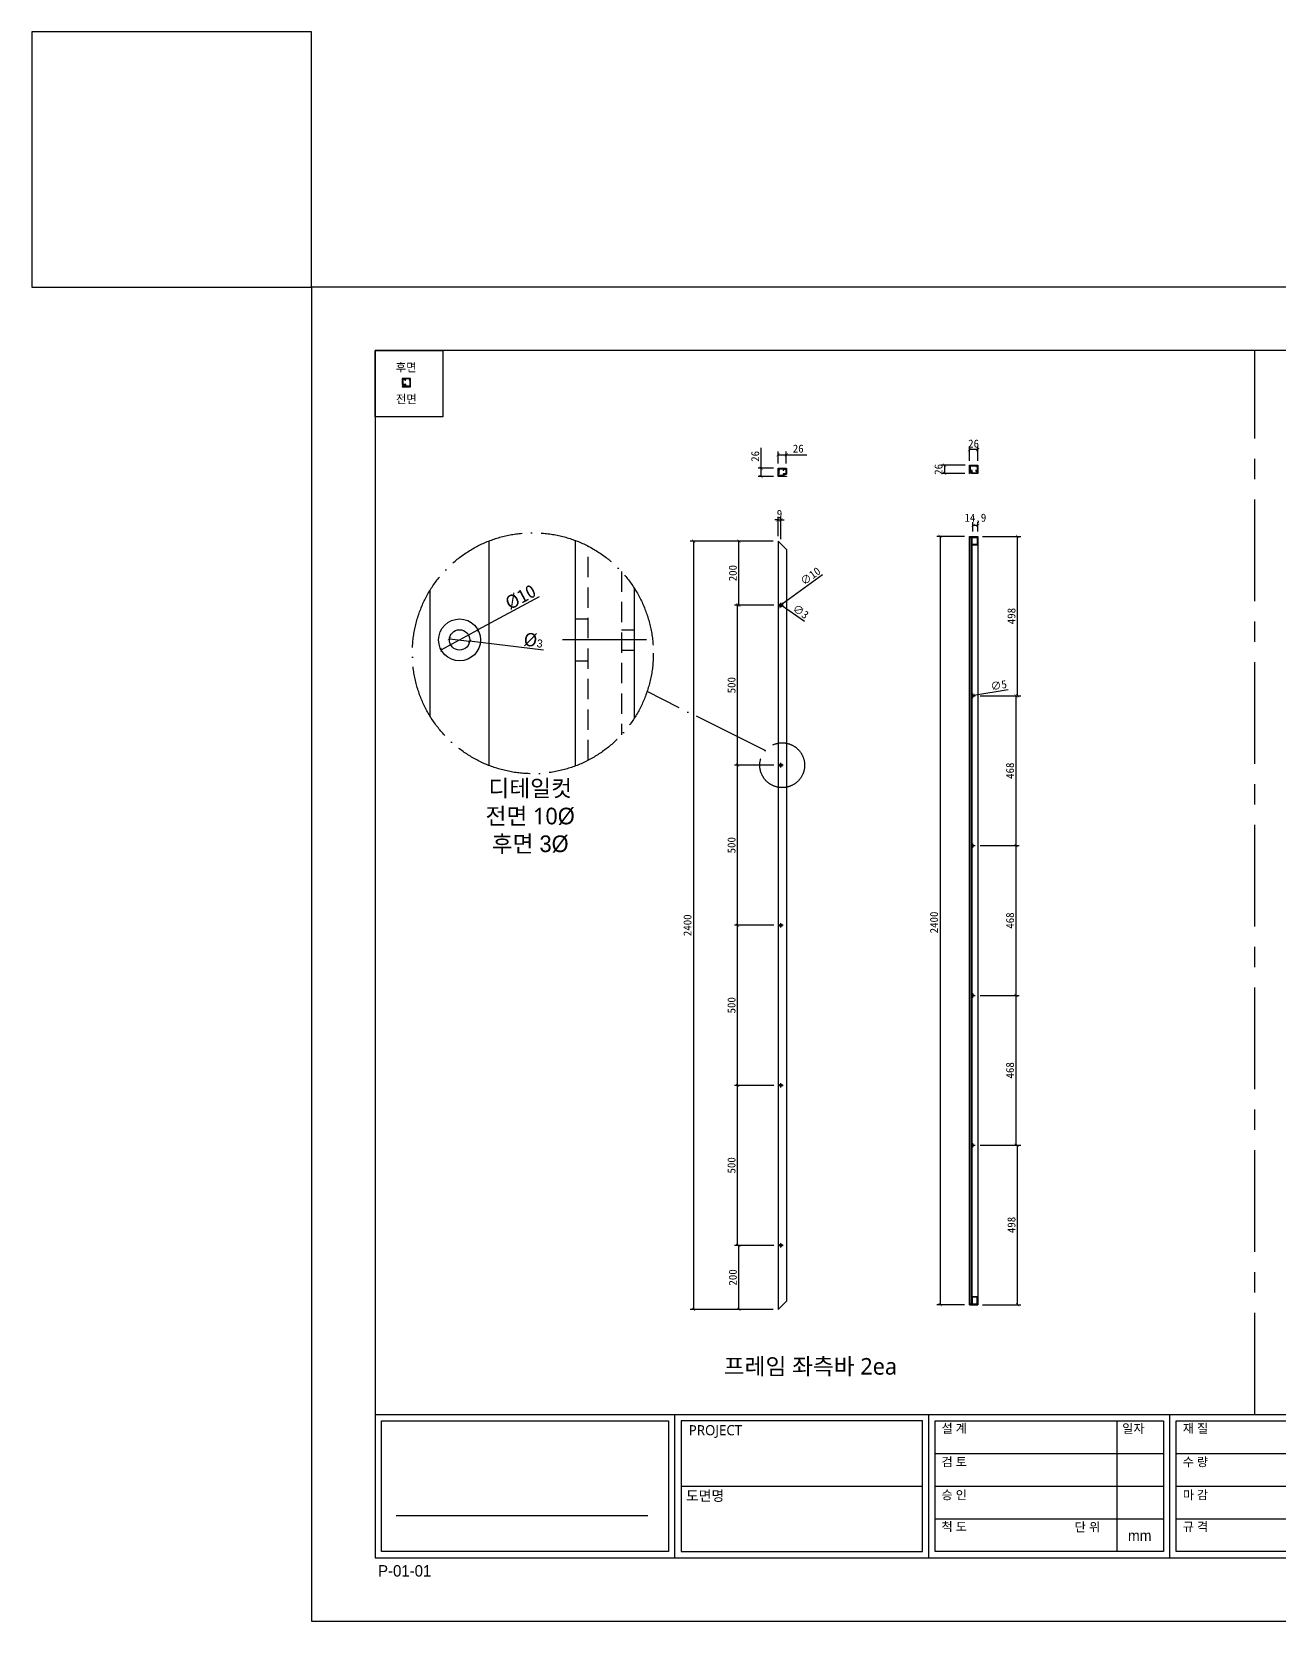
# Model space of a CAD drawing. Header units: millimetres. Extents: x -44117 to 256353, y -2095463 to 65325.
# Drawn here: x -42731 to -38833, y 40970 to 45935 of the extents above; entities that cross this region are included whole.
import ezdxf

# ---------------------------------------------------------------- set-up
doc = ezdxf.new("R2010")
doc.units = ezdxf.units.MM
doc.header["$LTSCALE"] = 10
for name, pattern in [('ACAD_ISO04W100', [30, 24, -3, 0, -3]), ('CENTER', [50.8, 31.75, -6.35, 6.35, -6.35]), ('HIDDEN', [9.525, 6.35, -3.175])]:
    doc.linetypes.add(name, pattern=pattern)
for name, color, linetype in [('cen', 1, 'CENTER'), ('도면층1', 7, 'HIDDEN'), ('도면층2', 3, 'CENTER')]:
    doc.layers.add(name, color=color, linetype=linetype)
doc.styles.add('고딕', font='')
doc.styles.get('고딕').set_extended_font_data('HYgtrE')
doc.dimstyles.new('ISO-25', dxfattribs={"dimtxt": 2.5, "dimasz": 2.5, "dimexe": 1, "dimexo": 1, "dimtad": 1, "dimtxsty": 'Standard', "dimblk": 'ARCHTICK', "dimcen": 2.5, "dimadec": 0, "dimazin": 0, "dimtfac": 1, "dimtmove": 0, "dimatfit": 3, "dimfxl": 0, "dimarcsym": 0})

# ---------------------------------------------------------------- blocks, each defined once
blk = doc.blocks.new('_ArchTick')
at = {"color": 0, "linetype": 'ByBlock', "const_width": 0.15}
blk.add_lwpolyline([(-0.5, -0.5), (0.5, 0.5)], dxfattribs=at)
blk = doc.blocks.new('*D1353')
at = {"color": 0, "lineweight": -2}
for p, q in [((-40414.2, 44344.2), (-40673.4, 44344.2)), ((-40663.4, 44344.2), (-40663.4, 41944.2)), ((-40414.2, 41944.2), (-40673.4, 41944.2))]:
    blk.add_line(p, q, dxfattribs=at)
at = {"layer": 'Defpoints', "color": 0}
for p in [(-40399.2, 44344.2), (-40663.4, 41944.2), (-40399.2, 41944.2)]:
    blk.add_point(p, dxfattribs=at)
at = {"color": 0, "lineweight": -2, "xscale": 10, "yscale": 10, "zscale": 10}
for p, rotation in [((-40663.4, 44344.2), 90), ((-40663.4, 41944.2), 270)]:
    blk.add_blockref('_ArchTick', p, dxfattribs=dict(at, rotation=rotation))
at = {"color": 0, "insert": (-40682.1, 43144.2), "char_height": 25, "attachment_point": 5, "rotation": 90}
blk.add_mtext('2400', dxfattribs=at)
blk = doc.blocks.new('*D1354')
at = {"color": 0, "lineweight": -2}
for p, q in [((-40412.2, 42144.2), (-40531.7, 42144.2)), ((-40521.7, 41944.2), (-40521.7, 42144.2)), ((-40414.2, 41944.2), (-40531.7, 41944.2))]:
    blk.add_line(p, q, dxfattribs=at)
at = {"layer": 'Defpoints', "color": 0}
for p in [(-40521.7, 42144.2), (-40397.2, 42144.2), (-40399.2, 41944.2)]:
    blk.add_point(p, dxfattribs=at)
at = {"color": 0, "lineweight": -2, "xscale": 10, "yscale": 10, "zscale": 10}
for p, rotation in [((-40521.7, 42144.2), 90), ((-40521.7, 41944.2), 270)]:
    blk.add_blockref('_ArchTick', p, dxfattribs=dict(at, rotation=rotation))
at = {"color": 0, "insert": (-40540.5, 42044.2), "char_height": 25, "attachment_point": 5, "rotation": 90}
blk.add_mtext('200', dxfattribs=at)
blk = doc.blocks.new('*D1355')
at = {"color": 0, "lineweight": -2}
for p, q in [((-40412.2, 42644.2), (-40535.7, 42644.2)), ((-40525.7, 42144.2), (-40525.7, 42644.2)), ((-40412.2, 42144.2), (-40535.7, 42144.2))]:
    blk.add_line(p, q, dxfattribs=at)
at = {"layer": 'Defpoints', "color": 0}
for p in [(-40525.7, 42644.2), (-40397.2, 42644.2), (-40397.2, 42144.2)]:
    blk.add_point(p, dxfattribs=at)
at = {"color": 0, "lineweight": -2, "xscale": 10, "yscale": 10, "zscale": 10}
for p, rotation in [((-40525.7, 42644.2), 90), ((-40525.7, 42144.2), 270)]:
    blk.add_blockref('_ArchTick', p, dxfattribs=dict(at, rotation=rotation))
at = {"color": 0, "insert": (-40544.5, 42394.2), "char_height": 25, "attachment_point": 5, "rotation": 90}
blk.add_mtext('500', dxfattribs=at)
blk = doc.blocks.new('*D1356')
at = {"color": 0, "lineweight": -2}
for p, q in [((-40412.2, 43144.2), (-40535.7, 43144.2)), ((-40525.7, 42644.2), (-40525.7, 43144.2)), ((-40412.2, 42644.2), (-40535.7, 42644.2))]:
    blk.add_line(p, q, dxfattribs=at)
at = {"layer": 'Defpoints', "color": 0}
for p in [(-40525.7, 43144.2), (-40397.2, 43144.2), (-40397.2, 42644.2)]:
    blk.add_point(p, dxfattribs=at)
at = {"color": 0, "lineweight": -2, "xscale": 10, "yscale": 10, "zscale": 10}
for p, rotation in [((-40525.7, 43144.2), 90), ((-40525.7, 42644.2), 270)]:
    blk.add_blockref('_ArchTick', p, dxfattribs=dict(at, rotation=rotation))
at = {"color": 0, "insert": (-40544.5, 42894.2), "char_height": 25, "attachment_point": 5, "rotation": 90}
blk.add_mtext('500', dxfattribs=at)
blk = doc.blocks.new('*D1357')
at = {"color": 0, "lineweight": -2}
for p, q in [((-40412.2, 43644.2), (-40535.7, 43644.2)), ((-40525.7, 43144.2), (-40525.7, 43644.2)), ((-40412.2, 43144.2), (-40535.7, 43144.2))]:
    blk.add_line(p, q, dxfattribs=at)
at = {"layer": 'Defpoints', "color": 0}
for p in [(-40525.7, 43644.2), (-40397.2, 43644.2), (-40397.2, 43144.2)]:
    blk.add_point(p, dxfattribs=at)
at = {"color": 0, "lineweight": -2, "xscale": 10, "yscale": 10, "zscale": 10}
for p, rotation in [((-40525.7, 43644.2), 90), ((-40525.7, 43144.2), 270)]:
    blk.add_blockref('_ArchTick', p, dxfattribs=dict(at, rotation=rotation))
at = {"color": 0, "insert": (-40544.5, 43394.2), "char_height": 25, "attachment_point": 5, "rotation": 90}
blk.add_mtext('500', dxfattribs=at)
blk = doc.blocks.new('*D1358')
at = {"color": 0, "lineweight": -2}
for p, q in [((-40412.2, 44144.2), (-40535.7, 44144.2)), ((-40525.7, 43644.2), (-40525.7, 44144.2)), ((-40412.2, 43644.2), (-40535.7, 43644.2))]:
    blk.add_line(p, q, dxfattribs=at)
at = {"layer": 'Defpoints', "color": 0}
for p in [(-40525.7, 44144.2), (-40397.2, 44144.2), (-40397.2, 43644.2)]:
    blk.add_point(p, dxfattribs=at)
at = {"color": 0, "lineweight": -2, "xscale": 10, "yscale": 10, "zscale": 10}
for p, rotation in [((-40525.7, 44144.2), 90), ((-40525.7, 43644.2), 270)]:
    blk.add_blockref('_ArchTick', p, dxfattribs=dict(at, rotation=rotation))
at = {"color": 0, "insert": (-40544.5, 43894.2), "char_height": 25, "attachment_point": 5, "rotation": 90}
blk.add_mtext('500', dxfattribs=at)
blk = doc.blocks.new('*D1359')
at = {"color": 0, "lineweight": -2}
for p, q in [((-40414.2, 44344.2), (-40531.7, 44344.2)), ((-40521.7, 44144.2), (-40521.7, 44344.2)), ((-40412.2, 44144.2), (-40531.7, 44144.2))]:
    blk.add_line(p, q, dxfattribs=at)
at = {"layer": 'Defpoints', "color": 0}
for p in [(-40521.7, 44344.2), (-40399.2, 44344.2), (-40397.2, 44144.2)]:
    blk.add_point(p, dxfattribs=at)
at = {"color": 0, "lineweight": -2, "xscale": 10, "yscale": 10, "zscale": 10}
for p, rotation in [((-40521.7, 44344.2), 90), ((-40521.7, 44144.2), 270)]:
    blk.add_blockref('_ArchTick', p, dxfattribs=dict(at, rotation=rotation))
at = {"color": 0, "insert": (-40540.5, 44244.2), "char_height": 25, "attachment_point": 5, "rotation": 90}
blk.add_mtext('200', dxfattribs=at)
blk = doc.blocks.new('A$C2EC13F1B')
at = {"color": 7}
for p, q in [((-3.67, -0.83), (-1.17, 4.17)), ((-1.17, 4.17), (1.33, -0.83))]:
    blk.add_line(p, q, dxfattribs=at)
blk.add_lwpolyline([(-3.67, -0.83), (1.33, -0.83)], dxfattribs=at)
blk = doc.blocks.new('a4 1scale')
at = {"color": 8}
for p, q in [((-15144.83, -4477.05), (-14867.83, -4477.05)), ((-15097.66, -4499.61), (-15097.66, -4477.05)), ((-15057.67, -4499.62), (-15057.67, -4477.06)), ((-15028.06, -4478.06), (-15028.06, -4498.62)), ((-15019.68, -4499.62), (-15019.68, -4477.06)), ((-14981.69, -4499.62), (-14981.69, -4477.06)), ((-14943.7, -4499.62), (-14943.7, -4477.06)), ((-14905.71, -4499.62), (-14905.71, -4477.06)), ((-14980.9, -4480.63), (-14944.7, -4480.63)), ((-14975.07, -4480.63), (-14975.07, -4498.62)), ((-14952.08, -4480.63), (-14952.08, -4498.62)), ((-14942.91, -4480.63), (-14906.71, -4480.63)), ((-15056.67, -4483.2), (-15020.68, -4483.2)), ((-15018.68, -4483.2), (-14982.69, -4483.2)), ((-15096.66, -4488.33), (-15058.67, -4488.34)), ((-15056.67, -4488.34), (-15020.68, -4488.34)), ((-15018.68, -4488.34), (-14982.69, -4488.34)), ((-14980.9, -4486.63), (-14944.7, -4486.63)), ((-14942.91, -4486.63), (-14906.71, -4486.63)), ((-15141.53, -4492.95), (-15101.88, -4492.95)), ((-14980.9, -4492.63), (-14944.7, -4492.63)), ((-14942.91, -4492.63), (-14906.71, -4492.63)), ((-15056.67, -4493.48), (-15020.68, -4493.48)), ((-15018.68, -4493.48), (-14982.69, -4493.48))]:
    blk.add_line(p, q, dxfattribs=at)
for points in [[(-15154.83, -4509.61), (-14857.83, -4509.61), (-14857.83, -4299.61), (-15154.83, -4299.61)], [(-15144.83, -4499.61), (-14867.83, -4499.61), (-14867.83, -4309.61), (-15144.83, -4309.61)]]:
    blk.add_lwpolyline(points, close=True)
for points in [[(-15143.82, -4478.05), (-15098.66, -4478.05), (-15098.66, -4498.61), (-15143.83, -4498.61)], [(-15058.67, -4478.06), (-15096.66, -4478.05), (-15096.66, -4498.61), (-15058.66, -4498.62)], [(-15056.67, -4478.06), (-15020.68, -4478.06), (-15020.68, -4498.62), (-15056.67, -4498.62)], [(-15018.68, -4478.06), (-14982.69, -4478.06), (-14982.69, -4498.62), (-15018.68, -4498.62)]]:
    blk.add_lwpolyline(points, close=True, dxfattribs=at)
for points in [[(-14944.7, -4480.63), (-14944.7, -4498.62), (-14980.9, -4498.62), (-14980.9, -4480.63)], [(-14906.71, -4480.63), (-14906.71, -4498.62), (-14942.91, -4498.62), (-14942.91, -4480.63)]]:
    blk.add_lwpolyline(points, dxfattribs=at)
at = {"color": 8, "xscale": 0.7469071166727064, "yscale": 0.7469071166727064, "zscale": 0.7469071166727064}
for p in [(-14977.06, -4485.3), (-14977.06, -4491.3), (-14977.06, -4497.29)]:
    blk.add_blockref('A$C2EC13F1B', p, dxfattribs=at)
at = {"color": 8, "style": '고딕'}
for s, insert, char_height, width, attachment_point in [('{\\fMalgun Gothic|b0|i0|c129|p50;설 계}', (-15055.65, -4478.55), 1.4003, 21.6513, 1), ('{\\fMalgun Gothic|b0|i0|c129|p50;재 질}', (-15017.66, -4478.55), 1.4003, 21.6513, 1), ('{\\fMalgun Gothic|b0|i0|c129|p50;수정사항}', (-14980.67, -4478.55), 1.4003, 21.6513, 1), ('{\\fMalgun Gothic|b0|i0|c129|p50;도면 no.}', (-14941.63, -4478.55), 1.4003, 21.6513, 1), ('{\\fMalgun Gothic|b0|i0|c129|p50;PROJECT}', (-15095.45, -4478.74), 1.6004, 37.4801, 1), ('{\\fGulim|b0|i0|c129|p50;일자}', (-15027.2, -4478.57), 1.4, 24.7824, 1), ('{\\fMalgun Gothic|b0|i0|c129|p50;Note.}', (-14903.64, -4478.55), 1.4003, 21.6513, 1), ('{\\fMalgun Gothic|b0|i0|c129|p50;no.}', (-14980.32, -4481.07), 0.96, 25.9815, 1), ('{\\fMalgun Gothic|b0|i0|c129|p50;내용}', (-14974.49, -4481.07), 0.96, 25.9815, 1), ('{\\fMalgun Gothic|b0|i0|c129|p50;일자}', (-14951.5, -4481.07), 0.96, 25.9815, 1), ('{\\fGulim|b0|i0|c129|p50;완\\fMalgun Gothic|b0|i0|c129|p50;제품}', (-14941.66, -4481.32), 1.4003, 21.6513, 1), ('{\\fMalgun Gothic|b0|i0|c129|p50;검 토}', (-15055.65, -4483.82), 1.4003, 21.6513, 1), ('{\\fMalgun Gothic|b0|i0|c129|p50;수 량}', (-15017.66, -4483.82), 1.4003, 21.6513, 1), ('{\\fMalgun Gothic|b0|i0|c129|p50;반제품}', (-14941.66, -4487.32), 1.4003, 21.6513, 1), ('{\\fMalgun Gothic|b0|i0|c129|p50;도면명}', (-15095.89, -4489.07), 1.6004, 37.4801, 1), ('{\\fMalgun Gothic|b0|i0|c129|p50;승 인}', (-15055.65, -4489.02), 1.4003, 21.6513, 1), ('{\\fMalgun Gothic|b0|i0|c129|p50;마 감}', (-15017.66, -4489.02), 1.4003, 21.6513, 1), ('{\\fMalgun Gothic|b0|i0|c129|p50;Page}', (-14941.66, -4493.32), 1.4003, 21.6513, 1), ('{\\fMalgun Gothic|b0|i0|c129|p50;척 도 }', (-15055.65, -4494.02), 1.4003, 21.6513, 1), ('{\\fGulim|b0|i0|c129|p50;단 위}', (-15034.68, -4494.09), 1.4003, 21.6513, 1), ('mm', (-15024.45, -4496.13), 1.7, 15.2516, 5), ('{\\fMalgun Gothic|b0|i0|c129|p50;규 격 }', (-15017.66, -4494.02), 1.4003, 21.6513, 1), ('{\\C8;P-01-01}', (-15144.37, -4500.78), 1.8004, 27.0059, 1), ('{\\C8;A4 ( 297 X 210 )}', (-14868.4, -4500.78), 1.8004, 27.0059, 3)]:
    blk.add_mtext(s, dxfattribs=dict(at, insert=insert, char_height=char_height, width=width, attachment_point=attachment_point))
blk = doc.blocks.new('*D1257')
at = {"color": 0, "lineweight": -2}
for p, q in [((-40259.8, 44239.4), (-40386.1, 44147.1)), ((-40394.2, 44141.2), (-40386.1, 44147.1)), ((-40394.2, 44141.2), (-40394.2, 44141.2))]:
    blk.add_line(p, q, dxfattribs=at)
at = {"layer": 'Defpoints', "color": 0}
for p in [(-40394.2, 44141.2), (-40386.1, 44147.1)]:
    blk.add_point(p, dxfattribs=at)
at = {"color": 0, "lineweight": -2, "xscale": 10, "yscale": 10, "zscale": 10}
for p, rotation in [((-40394.2, 44141.2), 36.13556978236402), ((-40386.1, 44147.1), 216.135569782364)]:
    blk.add_blockref('_ArchTick', p, dxfattribs=dict(at, rotation=rotation))
at = {"color": 0, "insert": (-40297.8, 44234.9), "char_height": 25, "attachment_point": 5, "rotation": 36.1356}
blk.add_mtext('∅10', dxfattribs=at)
blk = doc.blocks.new('*D1360')
at = {"color": 0, "lineweight": -2}
for p, q in [((-40391.4, 44145), (-40391.4, 44145)), ((-40391.4, 44145), (-40388.9, 44143.3)), ((-40316.7, 44093.2), (-40388.9, 44143.3))]:
    blk.add_line(p, q, dxfattribs=at)
at = {"layer": 'Defpoints', "color": 0}
for p in [(-40391.4, 44145), (-40388.9, 44143.3)]:
    blk.add_point(p, dxfattribs=at)
at = {"color": 0, "lineweight": -2, "xscale": 10, "yscale": 10, "zscale": 10}
for p, rotation in [((-40391.4, 44145), 325.2612745736137), ((-40388.9, 44143.3), 145.2612745736137)]:
    blk.add_blockref('_ArchTick', p, dxfattribs=dict(at, rotation=rotation))
at = {"color": 0, "insert": (-40328.3, 44124.1), "char_height": 25, "attachment_point": 5, "rotation": 325.2613}
blk.add_mtext('∅3', dxfattribs=at)
blk = doc.blocks.new('*D1362')
at = {"color": 0, "lineweight": -2}
for p, q in [((-41145.5, 44169.9), (-41336.8, 44066.6)), ((-41451.9, 44004.5), (-41336.8, 44066.6)), ((-41451.9, 44004.5), (-41451.9, 44004.5))]:
    blk.add_line(p, q, dxfattribs=at)
at = {"layer": 'Defpoints', "color": 0}
for p in [(-41336.8, 44066.6), (-41451.9, 44004.5)]:
    blk.add_point(p, dxfattribs=at)
at = {"color": 0, "lineweight": -2, "xscale": 10, "yscale": 10, "zscale": 10}
for p, rotation in [((-41336.8, 44066.6), 208.3664107921268), ((-41451.9, 44004.5), 28.36641079212682)]:
    blk.add_blockref('_ArchTick', p, dxfattribs=dict(at, rotation=rotation))
at = {"color": 0, "insert": (-41203.6, 44169.3), "char_height": 25, "attachment_point": 5, "rotation": 28.3664}
blk.add_mtext('{\\H1.6667x;Ø10}', dxfattribs=at)
blk = doc.blocks.new('*D1363')
at = {"color": 0, "lineweight": -2}
for p, q in [((-41425.9, 44039.5), (-41425.9, 44039.5)), ((-41425.9, 44039.5), (-41362.8, 44031.7)), ((-41131.9, 44003.1), (-41362.8, 44031.7))]:
    blk.add_line(p, q, dxfattribs=at)
at = {"layer": 'Defpoints', "color": 0}
for p in [(-41425.9, 44039.5), (-41362.8, 44031.7)]:
    blk.add_point(p, dxfattribs=at)
at = {"color": 0, "lineweight": -2, "xscale": 10, "yscale": 10, "zscale": 10}
for p, rotation in [((-41425.9, 44039.5), 352.9456362608743), ((-41362.8, 44031.7), 172.9456362608743)]:
    blk.add_blockref('_ArchTick', p, dxfattribs=dict(at, rotation=rotation))
at = {"color": 0, "insert": (-41163.8, 44034.3), "char_height": 25, "attachment_point": 5, "rotation": 352.9456}
blk.add_mtext('{\\H1.6667x;Ø\\fPMingLiU|b0|i0|c129|p0;\\H0.59999x;3}', dxfattribs=at)
blk = doc.blocks.new('*D1259')
at = {"color": 0, "lineweight": -2}
for p, q in [((-40399.2, 44410.5), (-40409.2, 44410.5)), ((-40399.2, 44359.2), (-40399.2, 44420.5)), ((-40399.2, 44410.5), (-40390.2, 44410.5)), ((-40390.2, 44350.2), (-40390.2, 44420.5)), ((-40390.2, 44410.5), (-40380.2, 44410.5))]:
    blk.add_line(p, q, dxfattribs=at)
at = {"layer": 'Defpoints', "color": 0}
for p in [(-40390.2, 44410.5), (-40399.2, 44344.2), (-40390.2, 44335.2)]:
    blk.add_point(p, dxfattribs=at)
at = {"color": 0, "lineweight": -2, "xscale": 10, "yscale": 10, "zscale": 10}
blk.add_blockref('_ArchTick', (-40399.2, 44410.5), dxfattribs=at)
at = {"color": 0, "lineweight": -2, "xscale": 10, "yscale": 10, "zscale": 10, "rotation": 180}
blk.add_blockref('_ArchTick', (-40390.2, 44410.5), dxfattribs=at)
at = {"color": 0, "insert": (-40394.7, 44429.2), "char_height": 25, "attachment_point": 5}
blk.add_mtext('9', dxfattribs=at)
blk = doc.blocks.new('*D1364')
at = {"color": 0, "lineweight": -2}
for p, q in [((-39792.6, 43860.6), (-39787.6, 43861.5)), ((-39792.6, 43860.6), (-39792.6, 43860.6)), ((-39679.8, 43880), (-39787.6, 43861.5))]:
    blk.add_line(p, q, dxfattribs=at)
at = {"layer": 'Defpoints', "color": 0}
for p in [(-39792.6, 43860.6), (-39787.6, 43861.5)]:
    blk.add_point(p, dxfattribs=at)
at = {"color": 0, "lineweight": -2, "xscale": 10, "yscale": 10, "zscale": 10}
for p, rotation in [((-39792.6, 43860.6), 9.769614519330336), ((-39787.6, 43861.5), 189.7696145193303)]:
    blk.add_blockref('_ArchTick', p, dxfattribs=dict(at, rotation=rotation))
at = {"color": 0, "insert": (-39709.6, 43893.9), "char_height": 25, "attachment_point": 5, "rotation": 9.7696}
blk.add_mtext('∅5', dxfattribs=at)
blk = doc.blocks.new('*D1365')
at = {"color": 0, "lineweight": -2}
for p, q in [((-39816.2, 44359), (-39902.9, 44359)), ((-39892.9, 44359), (-39892.9, 41959)), ((-39816.2, 41959), (-39902.9, 41959))]:
    blk.add_line(p, q, dxfattribs=at)
at = {"layer": 'Defpoints', "color": 0}
for p in [(-39801.2, 44359), (-39892.9, 41959), (-39801.2, 41959)]:
    blk.add_point(p, dxfattribs=at)
at = {"color": 0, "lineweight": -2, "xscale": 10, "yscale": 10, "zscale": 10}
for p, rotation in [((-39892.9, 44359), 90), ((-39892.9, 41959), 270)]:
    blk.add_blockref('_ArchTick', p, dxfattribs=dict(at, rotation=rotation))
at = {"color": 0, "insert": (-39911.7, 43153), "char_height": 25, "attachment_point": 5, "rotation": 90}
blk.add_mtext('2400', dxfattribs=at)
blk = doc.blocks.new('*D1260')
at = {"color": 0, "lineweight": -2}
for p, q in [((-39790.1, 44374), (-39790.1, 44403.4)), ((-39775.2, 44393.4), (-39790.1, 44393.4)), ((-39775.2, 44374), (-39775.2, 44403.4))]:
    blk.add_line(p, q, dxfattribs=at)
at = {"layer": 'Defpoints', "color": 0}
for p in [(-39790.1, 44393.4), (-39790.1, 44359), (-39775.2, 44359)]:
    blk.add_point(p, dxfattribs=at)
at = {"color": 0, "lineweight": -2, "xscale": 10, "yscale": 10, "zscale": 10, "rotation": 180}
blk.add_blockref('_ArchTick', (-39790.1, 44393.4), dxfattribs=at)
at = {"color": 0, "lineweight": -2, "xscale": 10, "yscale": 10, "zscale": 10}
blk.add_blockref('_ArchTick', (-39775.2, 44393.4), dxfattribs=at)
at = {"color": 0, "insert": (-39782.6, 44414.2), "char_height": 25, "attachment_point": 5}
blk.add_mtext('14,9', dxfattribs=at)
blk = doc.blocks.new('*D1366')
at = {"color": 0, "lineweight": -2}
for p, q in [((-39768.1, 42457), (-39640.9, 42457)), ((-39650.9, 41959), (-39650.9, 42457)), ((-39760.2, 41959), (-39640.9, 41959))]:
    blk.add_line(p, q, dxfattribs=at)
at = {"layer": 'Defpoints', "color": 0}
for p in [(-39783.1, 42457), (-39650.9, 42457), (-39775.2, 41959)]:
    blk.add_point(p, dxfattribs=at)
at = {"color": 0, "lineweight": -2, "xscale": 10, "yscale": 10, "zscale": 10}
for p, rotation in [((-39650.9, 42457), 90), ((-39650.9, 41959), 270)]:
    blk.add_blockref('_ArchTick', p, dxfattribs=dict(at, rotation=rotation))
at = {"color": 0, "insert": (-39669.7, 42208), "char_height": 25, "attachment_point": 5, "rotation": 90}
blk.add_mtext('498', dxfattribs=at)
blk = doc.blocks.new('*D1367')
at = {"color": 0, "lineweight": -2}
for p, q in [((-39768.1, 42925), (-39645.4, 42925)), ((-39655.4, 42457), (-39655.4, 42925)), ((-39768.1, 42457), (-39645.4, 42457))]:
    blk.add_line(p, q, dxfattribs=at)
at = {"layer": 'Defpoints', "color": 0}
for p in [(-39783.1, 42925), (-39655.4, 42925), (-39783.1, 42457)]:
    blk.add_point(p, dxfattribs=at)
at = {"color": 0, "lineweight": -2, "xscale": 10, "yscale": 10, "zscale": 10}
for p, rotation in [((-39655.4, 42925), 90), ((-39655.4, 42457), 270)]:
    blk.add_blockref('_ArchTick', p, dxfattribs=dict(at, rotation=rotation))
at = {"color": 0, "insert": (-39674.2, 42691), "char_height": 25, "attachment_point": 5, "rotation": 90}
blk.add_mtext('468', dxfattribs=at)
blk = doc.blocks.new('*D1368')
at = {"color": 0, "lineweight": -2}
for p, q in [((-39768.1, 43393), (-39645.4, 43393)), ((-39655.4, 42925), (-39655.4, 43393)), ((-39768.1, 42925), (-39645.4, 42925))]:
    blk.add_line(p, q, dxfattribs=at)
at = {"layer": 'Defpoints', "color": 0}
for p in [(-39783.1, 43393), (-39655.4, 43393), (-39783.1, 42925)]:
    blk.add_point(p, dxfattribs=at)
at = {"color": 0, "lineweight": -2, "xscale": 10, "yscale": 10, "zscale": 10}
for p, rotation in [((-39655.4, 43393), 90), ((-39655.4, 42925), 270)]:
    blk.add_blockref('_ArchTick', p, dxfattribs=dict(at, rotation=rotation))
at = {"color": 0, "insert": (-39674.2, 43159), "char_height": 25, "attachment_point": 5, "rotation": 90}
blk.add_mtext('468', dxfattribs=at)
blk = doc.blocks.new('*D1369')
at = {"color": 0, "lineweight": -2}
for p, q in [((-39768.1, 43861), (-39645.4, 43861)), ((-39655.4, 43393), (-39655.4, 43861)), ((-39768.1, 43393), (-39645.4, 43393))]:
    blk.add_line(p, q, dxfattribs=at)
at = {"layer": 'Defpoints', "color": 0}
for p in [(-39783.1, 43861), (-39655.4, 43861), (-39783.1, 43393)]:
    blk.add_point(p, dxfattribs=at)
at = {"color": 0, "lineweight": -2, "xscale": 10, "yscale": 10, "zscale": 10}
for p, rotation in [((-39655.4, 43861), 90), ((-39655.4, 43393), 270)]:
    blk.add_blockref('_ArchTick', p, dxfattribs=dict(at, rotation=rotation))
at = {"color": 0, "insert": (-39674.2, 43627), "char_height": 25, "attachment_point": 5, "rotation": 90}
blk.add_mtext('468', dxfattribs=at)
blk = doc.blocks.new('*D1370')
at = {"color": 0, "lineweight": -2}
for p, q in [((-39760.2, 44359), (-39640.9, 44359)), ((-39650.9, 43861), (-39650.9, 44359)), ((-39768.1, 43861), (-39640.9, 43861))]:
    blk.add_line(p, q, dxfattribs=at)
at = {"layer": 'Defpoints', "color": 0}
for p in [(-39775.2, 44359), (-39650.9, 44359), (-39783.1, 43861)]:
    blk.add_point(p, dxfattribs=at)
at = {"color": 0, "lineweight": -2, "xscale": 10, "yscale": 10, "zscale": 10}
for p, rotation in [((-39650.9, 44359), 90), ((-39650.9, 43861), 270)]:
    blk.add_blockref('_ArchTick', p, dxfattribs=dict(at, rotation=rotation))
at = {"color": 0, "insert": (-39669.7, 44110), "char_height": 25, "attachment_point": 5, "rotation": 90}
blk.add_mtext('498', dxfattribs=at)
blk = doc.blocks.new('*D1244')
at = {"color": 0, "lineweight": -2}
for p, q in [((-39801.2, 44594.9), (-39801.2, 44640.1)), ((-39775.2, 44594.6), (-39775.2, 44640.1)), ((-39775.2, 44630.1), (-39801.2, 44630.1))]:
    blk.add_line(p, q, dxfattribs=at)
at = {"layer": 'Defpoints', "color": 0}
for p in [(-39801.2, 44630.1), (-39801.2, 44579.9), (-39775.2, 44579.6)]:
    blk.add_point(p, dxfattribs=at)
at = {"color": 0, "lineweight": -2, "xscale": 10, "yscale": 10, "zscale": 10, "rotation": 180}
blk.add_blockref('_ArchTick', (-39801.2, 44630.1), dxfattribs=at)
at = {"color": 0, "lineweight": -2, "xscale": 10, "yscale": 10, "zscale": 10}
blk.add_blockref('_ArchTick', (-39775.2, 44630.1), dxfattribs=at)
at = {"color": 0, "insert": (-39788.2, 44648.8), "char_height": 25, "attachment_point": 5}
blk.add_mtext('26', dxfattribs=at)
blk = doc.blocks.new('*D1245')
at = {"color": 0, "lineweight": -2}
for p, q in [((-39814.6, 44581.4), (-39888.9, 44581.4)), ((-39815.4, 44555.4), (-39888.9, 44555.4)), ((-39878.9, 44581.4), (-39878.9, 44555.4))]:
    blk.add_line(p, q, dxfattribs=at)
at = {"layer": 'Defpoints', "color": 0}
for p in [(-39878.9, 44555.4), (-39800.4, 44555.4), (-39799.6, 44581.4)]:
    blk.add_point(p, dxfattribs=at)
at = {"color": 0, "lineweight": -2, "xscale": 10, "yscale": 10, "zscale": 10}
for p, rotation in [((-39878.9, 44581.4), 90), ((-39878.9, 44555.4), 270)]:
    blk.add_blockref('_ArchTick', p, dxfattribs=dict(at, rotation=rotation))
at = {"color": 0, "insert": (-39897.7, 44568.4), "char_height": 25, "attachment_point": 5, "rotation": 90}
blk.add_mtext('26', dxfattribs=at)
blk = doc.blocks.new('*D1288')
at = {"color": 0, "lineweight": -2}
for p, q in [((-40399.3, 44586.4), (-40399.3, 44624.2)), ((-40399.3, 44614.2), (-40373.3, 44614.2)), ((-40373.3, 44586.4), (-40373.3, 44624.2)), ((-40373.3, 44614.2), (-40309.1, 44614.2))]:
    blk.add_line(p, q, dxfattribs=at)
at = {"layer": 'Defpoints', "color": 0}
for p in [(-40373.3, 44614.2), (-40399.3, 44571.4), (-40373.3, 44571.4)]:
    blk.add_point(p, dxfattribs=at)
at = {"color": 0, "lineweight": -2, "xscale": 10, "yscale": 10, "zscale": 10, "rotation": 180}
blk.add_blockref('_ArchTick', (-40399.3, 44614.2), dxfattribs=at)
at = {"color": 0, "lineweight": -2, "xscale": 10, "yscale": 10, "zscale": 10}
blk.add_blockref('_ArchTick', (-40373.3, 44614.2), dxfattribs=at)
at = {"color": 0, "insert": (-40336.2, 44633), "char_height": 25, "attachment_point": 5}
blk.add_mtext('26', dxfattribs=at)
blk = doc.blocks.new('*D1289')
at = {"color": 0, "lineweight": -2}
for p, q in [((-40451.8, 44571.9), (-40451.8, 44636)), ((-40413.8, 44571.9), (-40461.8, 44571.9)), ((-40413.8, 44545.9), (-40461.8, 44545.9)), ((-40451.8, 44545.9), (-40451.8, 44571.9))]:
    blk.add_line(p, q, dxfattribs=at)
at = {"layer": 'Defpoints', "color": 0}
for p in [(-40451.8, 44571.9), (-40398.8, 44571.9), (-40398.8, 44545.9)]:
    blk.add_point(p, dxfattribs=at)
at = {"color": 0, "lineweight": -2, "xscale": 10, "yscale": 10, "zscale": 10}
for p, rotation in [((-40451.8, 44571.9), 90), ((-40451.8, 44545.9), 270)]:
    blk.add_blockref('_ArchTick', p, dxfattribs=dict(at, rotation=rotation))
at = {"color": 0, "insert": (-40470.5, 44609), "char_height": 25, "attachment_point": 5, "rotation": 90}
blk.add_mtext('26', dxfattribs=at)

msp = doc.modelspace()

# ---------------------------------------------------------------- linework, layer by layer
for p, q in [((-41565.73285, 44849.14961), (-41571.73285, 44849.14961)), ((-41571.73285, 44849.14961), (-41571.73285, 44834.34961)), ((-41571.73285, 44834.34961), (-41565.23285, 44834.34961)), ((-41565.73285, 44846.94961), (-41565.73285, 44849.14961)), ((-41563.03285, 44846.64961), (-41565.43285, 44846.64961)), ((-41565.23285, 44834.34961), (-41564.03285, 44834.34961)), ((-41548.73285, 44850.64961), (-41564.73285, 44850.64961)), ((-41564.73285, 44850.64961), (-41564.73285, 44847.64961)), ((-41564.73285, 44847.64961), (-41563.03285, 44847.64961)), ((-41563.73285, 44834.04961), (-41563.73285, 44832.84961)), ((-41562.73285, 44847.34961), (-41562.73285, 44846.94961)), ((-41551.73285, 44846.94961), (-41551.73285, 44847.34961)), ((-41551.43285, 44847.64961), (-41548.73285, 44847.64961)), ((-41550.23285, 44846.64961), (-41551.43285, 44846.64961)), ((-41550.23285, 44846.64961), (-41550.23285, 44833.14961)), ((-41548.73285, 44847.64961), (-41548.73285, 44850.64961)), ((-41563.73285, 44832.84961), (-41563.73285, 44829.14961)), ((-41563.73285, 44832.84961), (-41563.73285, 44832.84961)), ((-41563.73285, 44829.14961), (-41548.73285, 44829.14961)), ((-41548.73285, 44833.14961), (-41550.23285, 44833.14961)), ((-41548.73285, 44829.14961), (-41548.73285, 44833.14961)), ((-40397.77053, 44567.37142), (-40397.77053, 44570.37142)), ((-40397.77053, 44570.37142), (-40381.77053, 44570.37142)), ((-40395.07053, 44567.37142), (-40397.77053, 44567.37142)), ((-40397.77053, 44548.87142), (-40397.77053, 44552.87142)), ((-40397.77053, 44552.87142), (-40396.27053, 44552.87142)), ((-40382.77053, 44548.87142), (-40397.77053, 44548.87142)), ((-40396.27053, 44566.37142), (-40395.07053, 44566.37142)), ((-40396.27053, 44566.37142), (-40396.27053, 44552.87142)), ((-40394.77053, 44566.67142), (-40394.77053, 44567.07142)), ((-40383.77053, 44567.07142), (-40383.77053, 44566.67142)), ((-40381.77053, 44567.37142), (-40383.47053, 44567.37142)), ((-40383.47053, 44566.37142), (-40381.07053, 44566.37142)), ((-40382.77053, 44553.77142), (-40382.77053, 44552.57142)), ((-40382.77053, 44552.57142), (-40382.77053, 44548.87142)), ((-40382.77053, 44552.57142), (-40382.77053, 44552.57142)), ((-40381.27053, 44554.07142), (-40382.47053, 44554.07142)), ((-40381.77053, 44570.37142), (-40381.77053, 44567.37142)), ((-40374.77053, 44554.07142), (-40381.27053, 44554.07142)), ((-40380.77053, 44566.67142), (-40380.77053, 44568.87142)), ((-40380.77053, 44568.87142), (-40374.77053, 44568.87142)), ((-40374.77053, 44568.87142), (-40374.77053, 44554.07142)), ((-39798.19023, 44564.88611), (-39798.19023, 44579.88611)), ((-39798.19023, 44579.88611), (-39794.19023, 44579.88611)), ((-39794.49023, 44564.88611), (-39798.19023, 44564.88611)), ((-39793.29023, 44564.88611), (-39794.49023, 44564.88611)), ((-39794.49023, 44564.88611), (-39794.49023, 44564.88611)), ((-39794.19023, 44579.88611), (-39794.19023, 44578.38611)), ((-39780.69023, 44578.38611), (-39794.19023, 44578.38611)), ((-39792.99023, 44563.38611), (-39792.99023, 44564.58611)), ((-39792.99023, 44556.88611), (-39792.99023, 44563.38611)), ((-39778.19023, 44556.88611), (-39792.99023, 44556.88611)), ((-39780.69023, 44578.38611), (-39780.69023, 44577.18611)), ((-39780.69023, 44565.58611), (-39780.69023, 44563.18611)), ((-39780.39023, 44576.88611), (-39779.99023, 44576.88611)), ((-39779.99023, 44565.88611), (-39780.39023, 44565.88611)), ((-39780.39023, 44562.88611), (-39778.19023, 44562.88611)), ((-39779.69023, 44577.18611), (-39779.69023, 44579.88611)), ((-39779.69023, 44579.88611), (-39776.69023, 44579.88611)), ((-39779.69023, 44563.88611), (-39779.69023, 44565.58611)), ((-39776.69023, 44563.88611), (-39779.69023, 44563.88611)), ((-39778.19023, 44562.88611), (-39778.19023, 44556.88611)), ((-39776.69023, 44579.88611), (-39776.69023, 44563.88611)), ((-41302.54935, 44344.62634), (-41302.54935, 43643.39898)), ((-41032.39784, 43641.83408), (-41032.39784, 44346.19123)), ((-40399.17053, 44344.19052), (-40399.17053, 41944.19052)), ((-40373.17053, 44318.19052), (-40399.17053, 44344.19052)), ((-39801.19023, 41959.02843), (-39801.19023, 44359.02843)), ((-39801.19023, 44359.02843), (-39775.19023, 44359.02843)), ((-39799.69023, 41962.02843), (-39799.69023, 44356.02843)), ((-39799.69023, 44334.52843), (-39799.69023, 44356.02843)), ((-39799.69023, 44356.02843), (-39794.49023, 44356.02843)), ((-39794.49023, 41962.02843), (-39794.49023, 44356.02843)), ((-39792.99023, 44334.52843), (-39792.99023, 44356.02843)), ((-39792.99023, 44356.02843), (-39776.69023, 44356.02843)), ((-39776.69023, 44356.02843), (-39776.69023, 44334.52843)), ((-39775.19023, 44359.02843), (-39775.19023, 41959.02843)), ((-40373.17053, 44318.19052), (-40373.17053, 41970.19052)), ((-39801.19023, 44333.02843), (-39799.69023, 44333.02843)), ((-39794.49023, 44333.02843), (-39775.19023, 44333.02843)), ((-39792.99023, 44334.52843), (-39776.69023, 44334.52843)), ((-39792.99023, 41985.02843), (-39792.99023, 44333.02843)), ((-41486.1171, 43796.79598), (-41486.1171, 44191.22933)), ((-40848.83009, 44197.70074), (-40848.83009, 43790.32457)), ((-40373.17053, 41970.19052), (-40399.17053, 41944.19052)), ((-39801.19023, 41985.02843), (-39799.69023, 41985.02843)), ((-39775.19023, 41959.02843), (-39801.19023, 41959.02843)), ((-39801.19023, 41959.02843), (-39775.19023, 41959.02843)), ((-39799.69023, 41962.02843), (-39794.49023, 41962.02843)), ((-39794.49023, 41985.02843), (-39775.19023, 41985.02843)), ((-39792.99023, 41983.52843), (-39792.99023, 41962.02843)), ((-39792.99023, 41983.52843), (-39776.69023, 41983.52843)), ((-39792.99023, 41962.02843), (-39776.69023, 41962.02843)), ((-39776.69023, 41962.02843), (-39776.69023, 41983.52843))]:
    msp.add_line(p, q)
at = {"color": 1, "linetype": 'ACAD_ISO04W100'}
msp.add_line((-40439.15884, 43689.88947), (-40808.62547, 43873.95344), dxfattribs=at)
for points in [[(-42731.09235, 45137.70571), (-41856.52902, 45137.70571), (-41856.52902, 45935.26058), (-42731.09235, 45935.26058)], [(-41658.07902, 44939.25571), (-41446.97102, 44939.25571), (-41446.97102, 44732.76284), (-41658.07902, 44732.76284)]]:
    msp.add_lwpolyline(points, close=True)
for points in [[(-41572.93285, 44827.64974, 0.4142135624), (-41573.23285, 44827.34974), (-41573.23285, 44826.44961, 0.4142135624), (-41572.93285, 44826.14961), (-41547.73285, 44826.14961, 0.4142135624), (-41547.23285, 44826.64961), (-41547.23285, 44851.64961, 0.4142135624), (-41547.73285, 44852.14961), (-41572.73285, 44852.14961, 0.4142135624), (-41573.23285, 44851.64961), (-41573.23285, 44833.34961, 0.4142135624), (-41572.73285, 44832.84961), (-41565.23285, 44832.84961), (-41565.23285, 44827.64961), (-41572.93285, 44827.64961)], [(-40373.57053, 44547.37155, -0.4142135624), (-40373.27053, 44547.07155), (-40373.27053, 44546.17142, -0.4142135624), (-40373.57053, 44545.87142), (-40398.77053, 44545.87142, -0.4142135624), (-40399.27053, 44546.37142), (-40399.27053, 44571.37142, -0.4142135624), (-40398.77053, 44571.87142), (-40373.77053, 44571.87142, -0.4142135624), (-40373.27053, 44571.37142), (-40373.27053, 44553.07142, -0.4142135624), (-40373.77053, 44552.57142), (-40381.27053, 44552.57142), (-40381.27053, 44547.37142), (-40373.57053, 44547.37142)], [(-39799.6901, 44555.68611, -0.4142135624), (-39799.9901, 44555.38611), (-39800.89023, 44555.38611, -0.4142135624), (-39801.19023, 44555.68611), (-39801.19023, 44580.88611, -0.4142135624), (-39800.69023, 44581.38611), (-39775.69023, 44581.38611, -0.4142135624), (-39775.19023, 44580.88611), (-39775.19023, 44555.88611, -0.4142135624), (-39775.69023, 44555.38611), (-39793.99023, 44555.38611, -0.4142135624), (-39794.49023, 44555.88611), (-39794.49023, 44563.38611), (-39799.69023, 44563.38611), (-39799.69023, 44555.68611)]]:
    msp.add_lwpolyline(points, format="xyb")
for centre, radius in [((-41165.43808, 43994.01266), 376.46972), ((-40386.17053, 43644.19052), 69.97253)]:
    msp.add_circle(centre, radius, dxfattribs=at)
for centre, radius in [((-40390.17053, 44144.19052), 5), ((-40390.17053, 44144.19052), 1.5), ((-41394.33322, 44035.56119), 65.39513), ((-41394.33322, 44035.56119), 31.78929), ((-39790.09023, 43861.02843), 2.5), ((-40390.17053, 43644.19052), 4), ((-40390.17053, 43644.19052), 1.5), ((-39790.09023, 43393.02843), 2.5), ((-40390.17053, 43144.19052), 4), ((-40390.17053, 43144.19052), 1.5), ((-39790.09023, 42925.02843), 2.5), ((-40390.17053, 42644.19052), 4), ((-40390.17053, 42644.19052), 1.5), ((-39790.09023, 42457.02843), 2.5), ((-40390.17053, 42144.19052), 4), ((-40390.17053, 42144.19052), 1.5)]:
    msp.add_circle(centre, radius)
for centre, start, end in [((-41565.43285, 44846.94961), 180, 270), ((-41564.03285, 44834.04961), 0, 90), ((-41563.03285, 44847.34961), 0, 90), ((-41563.03285, 44846.94961), 270, 0), ((-41551.43285, 44847.34961), 90, 180), ((-41551.43285, 44846.94961), 180, 270), ((-40395.07053, 44567.07142), 0, 90), ((-40395.07053, 44566.67142), 270, 0), ((-40383.47053, 44567.07142), 90, 180), ((-40383.47053, 44566.67142), 180, 270), ((-40382.47053, 44553.77142), 90, 180), ((-40381.07053, 44566.67142), 270, 0), ((-39793.29023, 44564.58611), 0, 90), ((-39780.39023, 44577.18611), 180, 270), ((-39780.39023, 44565.58611), 90, 180), ((-39780.39023, 44563.18611), 180, 270), ((-39779.99023, 44577.18611), 270, 0), ((-39779.99023, 44565.58611), 0, 90)]:
    msp.add_arc(centre, 0.3, start, end)
at = {"layer": 'cen'}
msp.add_line((-38909.54652, 41616.27709), (-38909.54652, 44939.25571), dxfattribs=at)
at = {"layer": '도면층1'}
for p, q in [((-40992.39784, 43659.66773), (-40992.39784, 44328.35759)), ((-40888.83009, 44249.38978), (-40888.83009, 43738.63553)), ((-41032.39784, 44100.95632), (-40992.39784, 44100.95632)), ((-40888.83009, 44067.35048), (-40848.83009, 44067.35048)), ((-40888.83009, 44003.7719), (-40848.83009, 44003.7719)), ((-41032.39784, 43970.16607), (-40992.39784, 43970.16607))]:
    msp.add_line(p, q, dxfattribs=at)
at = {"layer": '도면층2'}
for p, q in [((-40383.17053, 44144.19052), (-40397.17053, 44144.19052)), ((-40390.17053, 44137.19052), (-40390.17053, 44151.19052)), ((-40810.37736, 44035.56119), (-41073.06491, 44035.56119)), ((-39797.09023, 43861.02843), (-39783.09023, 43861.02843)), ((-39790.09023, 43854.02843), (-39790.09023, 43868.02843)), ((-40383.17053, 43644.19052), (-40397.17053, 43644.19052)), ((-40390.17053, 43637.19052), (-40390.17053, 43651.19052)), ((-39790.09023, 43386.02843), (-39790.09023, 43400.02843)), ((-39797.09023, 43393.02843), (-39783.09023, 43393.02843)), ((-40390.17053, 43137.19052), (-40390.17053, 43151.19052)), ((-40383.17053, 43144.19052), (-40397.17053, 43144.19052)), ((-39797.09023, 42925.02843), (-39783.09023, 42925.02843)), ((-39790.09023, 42918.02843), (-39790.09023, 42932.02843)), ((-40390.17053, 42637.19052), (-40390.17053, 42651.19052)), ((-40383.17053, 42644.19052), (-40397.17053, 42644.19052)), ((-39797.09023, 42457.02843), (-39783.09023, 42457.02843)), ((-39790.09023, 42450.02843), (-39790.09023, 42464.02843)), ((-40383.17053, 42144.19052), (-40397.17053, 42144.19052)), ((-40390.17053, 42137.19052), (-40390.17053, 42151.19052))]:
    msp.add_line(p, q, dxfattribs=at)

# ---------------------------------------------------------------- block references
at = {"color": 1, "xscale": 19.845, "yscale": 19.845, "zscale": 19.845}
msp.add_blockref('a4 1scale', (258891.07086, 130463.4467), dxfattribs=at)

# ---------------------------------------------------------------- texts
at = {"color": 142, "attachment_point": 5, "style": '고딕'}
for s, insert, char_height, width in [('{\\fMalgun Gothic|b0|i0|c129|p50;후면}', (-41561.31977, 44885.53466), 26.0022875, 753.2689732), ('{\\fMalgun Gothic|b0|i0|c129|p50;전면}', (-41560.61609, 44786.37291), 26.0022875, 753.2689732), ('{\\fMalgun Gothic|b0|i0|c129|p50;디테일컷\\P전면 10\\fGulim|b0|i0|c129|p50;\\C144;\\c10845184;Ø\\P후면 3Ø}', (-41173.77487, 43482.67563), 52.004575, 1506.5379465), ('{\\fMalgun Gothic|b0|i0|c129|p50;프레임 좌측바 2ea}', (-40298.05731, 41763.64), 52.004575, 1506.5379465)]:
    msp.add_mtext(s, dxfattribs=dict(at, insert=insert, char_height=char_height, width=width))

# ---------------------------------------------------------------- dimensions: what is measured, and where the dimension line sits
for base, p1, p2, override, picture, middle in [((-40451.76582, 44571.87142), (-40398.77053, 44545.87142), (-40398.77053, 44571.87142), {"dimscale": 10, "dimasz": 1, "dimexo": 1.5}, '*D1289', (-40470.51582, 44608.95475)), ((-40663.3756, 41944.19052), (-40399.17053, 44344.19052), (-40399.17053, 41944.19052), {"dimscale": 10, "dimasz": 1, "dimexo": 1.5}, '*D1353', (-40682.1256, 43144.19052)), ((-40521.74776, 44344.19052), (-40397.17053, 44144.19052), (-40399.17053, 44344.19052), {"dimscale": 10, "dimasz": 1, "dimexo": 1.5}, '*D1359', (-40540.49776, 44244.19052)), ((-39650.91811, 44359.02843), (-39783.09023, 43861.02843), (-39775.19023, 44359.02843), {"dimscale": 10, "dimasz": 1, "dimexo": 1.5, "dimtmove": 1}, '*D1370', (-39669.66811, 44110.02843)), ((-40525.74776, 44144.19052), (-40397.17053, 43644.19052), (-40397.17053, 44144.19052), {"dimscale": 10, "dimasz": 1, "dimexo": 1.5}, '*D1358', (-40544.49776, 43894.19052)), ((-39655.41811, 43861.02843), (-39783.09023, 43393.02843), (-39783.09023, 43861.02843), {"dimscale": 10, "dimasz": 1, "dimexo": 1.5, "dimtmove": 1}, '*D1369', (-39674.16811, 43627.02843)), ((-40525.74776, 43644.19052), (-40397.17053, 43144.19052), (-40397.17053, 43644.19052), {"dimscale": 10, "dimasz": 1, "dimexo": 1.5}, '*D1357', (-40544.49776, 43394.19052)), ((-39655.41811, 43393.02843), (-39783.09023, 42925.02843), (-39783.09023, 43393.02843), {"dimscale": 10, "dimasz": 1, "dimexo": 1.5, "dimtmove": 1}, '*D1368', (-39674.16811, 43159.02843)), ((-40525.74776, 43144.19052), (-40397.17053, 42644.19052), (-40397.17053, 43144.19052), {"dimscale": 10, "dimasz": 1, "dimexo": 1.5}, '*D1356', (-40544.49776, 42894.19052)), ((-39655.41811, 42925.02843), (-39783.09023, 42457.02843), (-39783.09023, 42925.02843), {"dimscale": 10, "dimasz": 1, "dimexo": 1.5, "dimtmove": 1}, '*D1367', (-39674.16811, 42691.02843)), ((-40525.74776, 42644.19052), (-40397.17053, 42144.19052), (-40397.17053, 42644.19052), {"dimscale": 10, "dimasz": 1, "dimexo": 1.5}, '*D1355', (-40544.49776, 42394.19052)), ((-39650.91811, 42457.02843), (-39775.19023, 41959.02843), (-39783.09023, 42457.02843), {"dimscale": 10, "dimasz": 1, "dimexo": 1.5}, '*D1366', (-39669.66811, 42208.02843)), ((-40521.74776, 42144.19052), (-40399.17053, 41944.19052), (-40397.17053, 42144.19052), {"dimscale": 10, "dimasz": 1, "dimexo": 1.5}, '*D1354', (-40540.49776, 42044.19052))]:
    dim = msp.add_linear_dim(base=base, p1=p1, p2=p2, angle=90, dimstyle='ISO-25', override=override)
    dim.commit()
    dim.dimension.update_dxf_attribs({"geometry": picture, "text_midpoint": middle})
dim = msp.add_linear_dim(base=(-40373.27053, 44614.23142), p1=(-40399.27053, 44571.37142), p2=(-40373.27053, 44571.37142), dimstyle='ISO-25', override={"dimscale": 10, "dimasz": 1, "dimexo": 1.5})
dim.commit()
dim.dimension.update_dxf_attribs({"geometry": '*D1288', "text_midpoint": (-40336.18719, 44632.98142)})
for base, p1, p2, angle, picture, middle in [((-39801.19023, 44630.06124), (-39775.19023, 44579.63536), (-39801.19023, 44579.87936), 180, '*D1244', (-39788.19023, 44630.06124)), ((-39878.90265, 44555.38611), (-39799.59731, 44581.38611), (-39800.44016, 44555.38611), 90, '*D1245', (-39878.90265, 44568.38611)), ((-39790.09023, 44393.39891), (-39775.19023, 44359.02843), (-39790.09023, 44359.02843), 180, '*D1260', (-39782.64023, 44393.39891)), ((-39892.9405, 41959.02843), (-39801.19023, 44359.02843), (-39801.19023, 41959.02843), 90, '*D1365', (-39892.9405, 43153.02843))]:
    dim = msp.add_linear_dim(base=base, p1=p1, p2=p2, angle=angle, dimstyle='ISO-25', override={"dimscale": 10, "dimasz": 1, "dimexo": 1.5})
    dim.commit()
    dim.dimension.update_dxf_attribs({"geometry": picture, "text_midpoint": middle, "dimtype": 160})
dim = msp.add_linear_dim(base=(-40390.17053, 44410.46138), p1=(-40399.17053, 44344.19052), p2=(-40390.17053, 44335.19052), dimstyle='ISO-25', override={"dimscale": 10, "dimasz": 1, "dimexo": 1.5})
dim.commit()
dim.dimension.update_dxf_attribs({"geometry": '*D1259', "text_midpoint": (-40394.67053, 44410.46138), "dimtype": 160})
for p1, p2, picture, middle in [((-40394.20865, 44141.24203), (-40386.13241, 44147.13901), '*D1257', (-40286.71798, 44219.72784)), ((-40391.40317, 44145.04527), (-40388.93789, 44143.33577), '*D1360', (-40338.94883, 44108.67169)), ((-39792.55397, 43860.60421), (-39787.62648, 43861.45265), '*D1364', (-39706.46435, 43875.42746))]:
    dim = msp.add_diameter_dim_2p(p1=p1, p2=p2, dimstyle='ISO-25', override={"dimscale": 10, "dimasz": 1, "dimexo": 1.5})
    dim.commit()
    dim.dimension.update_dxf_attribs({"geometry": picture, "text_midpoint": middle, "dimtype": 163})
for p1, p2, text, picture, middle in [((-41451.87618, 44004.49142), (-41336.79027, 44066.63097), '{\\H1.6667x;Ø10}', '*D1362', (-41190.72489, 44145.4976)), ((-41425.88187, 44039.46527), (-41362.78458, 44031.65712), '{\\H1.6667x;Ø\\fPMingLiU|b0|i0|c129|p0;\\H0.59999x;3}', '*D1363', (-41167.09737, 44007.44126))]:
    dim = msp.add_diameter_dim_2p(p1=p1, p2=p2, text=text, dimstyle='ISO-25', override={"dimscale": 10, "dimasz": 1, "dimexo": 1.5})
    dim.commit()
    dim.dimension.update_dxf_attribs({"geometry": picture, "text_midpoint": middle, "dimtype": 163})

doc.saveas('drawing.dxf')
